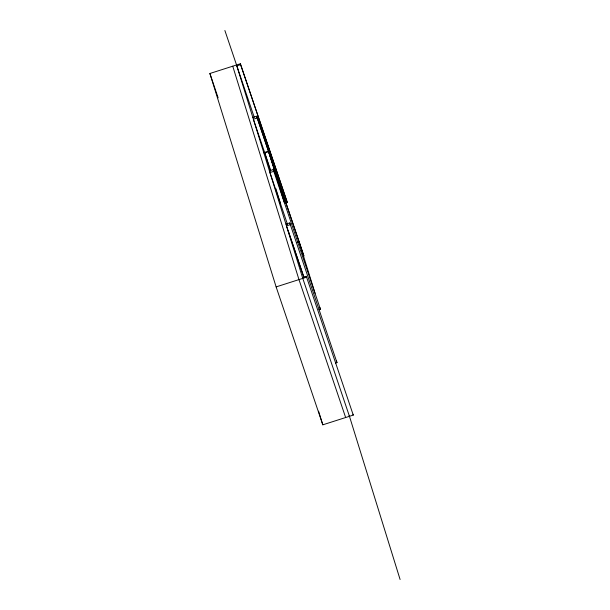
<?xml version="1.0" encoding="UTF-8"?>
<svg xmlns="http://www.w3.org/2000/svg" width="610" height="610" viewBox="0 0 610 610"><rect width="100%" height="100%" fill="white"/><g stroke="black" fill="none" stroke-linecap="round" stroke-linejoin="round"><path stroke-width="0.91" d="M352.992 414.213L353.266 415.09L322.812 424.819L276.124 286.898L209.901 73.49L240.355 63.76L287.035 201.681L287.31 202.558L285.785 203.046M287.31 202.558L240.63 64.645L236.817 65.857L254.24 117.265M252.83 117.455L256.635 116.235L303.864 255.91L256.635 116.235M257.184 117.997L253.379 119.209L270.672 170.32M263.939 152.614L268.415 151.181L284.428 202.779M264.107 153.141L268.583 151.707M269.391 170.808L273.196 169.588L320.425 309.262L318.9 309.75M285.945 224.16L289.75 222.94L336.979 362.614L335.454 363.102M297.261 242.262L299.052 241.69L315.065 293.288M297.284 242.361L299.075 241.789M302.499 277.512L306.304 276.292L353.266 415.09M276.124 286.898L306.578 277.169L306.304 276.292M224.876 30.5L236.794 65.705M287.6 224.602L269.933 172.561L273.738 171.349L273.196 169.588M288.08 230.466L303.948 277.344M303.879 277.298L286.486 225.913L290.299 224.701L289.75 222.94M349.454 416.31L302.773 278.389L236.55 64.98M345.649 417.522L298.969 279.601L232.738 66.193M209.901 73.49L218.136 97.829M319.876 307.509L320.425 309.262M336.43 360.861L336.979 362.614M240.355 63.76L240.63 64.645M349.187 415.425L400.099 579.5M264.61 152.401L270.512 171.402M275.842 188.604L280.623 203.992M318.58 411.193L322.812 424.819"/></g></svg>
